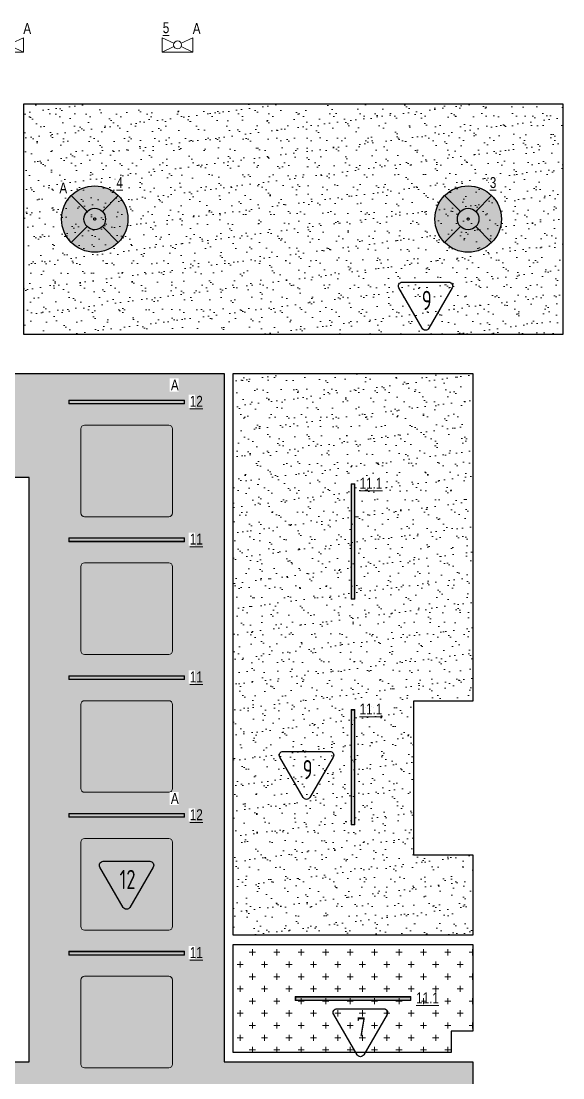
# Model space of a CAD drawing. Header units: millimetres. Extents: x -510890 to 418982, y -118257 to 141350.
# Drawn here: x -188020 to -180984, y 118193 to 131934 of the extents above; entities that cross this region are included whole.
import ezdxf

# ---------------------------------------------------------------- set-up
doc = ezdxf.new("R2010")
doc.units = ezdxf.units.MM
for name, color, linetype, lineweight in [('_ЭОМ_ОБЩ_Освещение_текст тип светильника', 172, 'Continuous', 50), ('_ЭОМ_светильник А', 1, 'Continuous', 35), ('_ЭОМ_светильник Р', 4, 'Continuous', 35), ('АР_Потолки_Штриховка', 252, 'Continuous', 0)]:
    doc.layers.add(name, color=color, linetype=linetype, lineweight=lineweight)
doc.layers.add('X-ref Light', color=250, linetype='Continuous')
doc.layers.add('X-ref Light Emergency', color=249, linetype='Continuous')
for name, color, linetype, lineweight, true_color in [('АР_Потолок_RAL 095 85 40', 7, 'Continuous', 5, 0xddc87a), ('АР_Потолок_RAL 100 70 20', 7, 'Continuous', 5, 0xb3ac85), ('АР_Потолок_Покраска', 7, 'Continuous', 5, 0x007399), ('АР_Потолок_Текстура дерево', 7, 'Continuous', 5, 0xe7bf8e)]:
    doc.layers.add(name, color=color, linetype=linetype, lineweight=lineweight, true_color=true_color)
doc.layers.get('X-ref Light').off()
doc.styles.add('ISOCPEUR', font='isocpeur.ttf', dxfattribs={"height": 799.9999999999999})
doc.styles.add('ГОСТ', font='cad.shx', dxfattribs={"width": 0.8})

# ---------------------------------------------------------------- blocks, each defined once
blk = doc.blocks.new('подвесной светильник люстра')
at = {"true_color": 0xf8f6b0, "transparency": 33554687}
h = blk.add_hatch(color=51, dxfattribs=at)
h.dxf.hatch_style = 1
edge = h.paths.add_edge_path()
edge.add_ellipse((0, 0), major_axis=(-431.6666666666836, 0), ratio=0.9999999999999278, start_angle=225.0000000000021, end_angle=314.9999999999979)
edge.add_line((-305.234427212194, 305.234427212194), (-98.99494936611666, 98.99494936611666))
edge.add_ellipse((0, 0), major_axis=(-140.0000000000049, 0), ratio=0.9999999999999304, start_angle=225.000000000002, end_angle=314.999999999998, ccw=False)
edge.add_line((98.99494936612066, 98.99494936611336), (305.2344272121939, 305.2344272121939))
edge = h.paths.add_edge_path()
edge.add_ellipse((0, 0), major_axis=(-140.0000000000049, 0), ratio=0.9999999999999304, start_angle=314.999999999998, end_angle=405.000000000002, ccw=False)
edge.add_line((-98.99494936611666, 98.99494936611666), (-305.234427212194, 305.234427212194))
edge.add_ellipse((0, 0), major_axis=(-431.6666666666836, 0), ratio=0.9999999999999278, start_angle=314.9999999999979, end_angle=405.0000000000014)
edge.add_line((-305.2344272121976, -305.2344272121903), (-98.99494936611669, -98.99494936611666))
edge = h.paths.add_edge_path()
edge.add_ellipse((0, 0), major_axis=(-140.0000000000049, 0), ratio=0.9999999999999304, start_angle=405.000000000002, end_angle=494.999999999998, ccw=False)
edge.add_line((-98.99494936611664, -98.99494936611677), (-305.2344272121976, -305.2344272121903))
edge.add_ellipse((0, 0), major_axis=(-431.6666666666836, 0), ratio=0.9999999999999278, start_angle=405.0000000000014, end_angle=494.9999999999979)
edge.add_line((305.234427212194, -305.234427212194), (98.99494936611669, -98.99494936611666))
edge = h.paths.add_edge_path()
edge.add_ellipse((0, 0), major_axis=(-431.6666666666836, 0), ratio=0.9999999999999278, start_angle=494.9999999999979, end_angle=585.0000000000022)
edge.add_line((305.234427212194, 305.2344272121939), (98.99494936612007, 98.99494936611276))
edge.add_ellipse((0, 0), major_axis=(-140.0000000000049, 0), ratio=0.9999999999999304, start_angle=494.999999999998, end_angle=585.000000000002, ccw=False)
edge.add_line((98.99494936611674, -98.99494936611666), (305.2344272121939, -305.234427212194))
edge = h.paths.add_edge_path()
edge.add_ellipse((0, 0), major_axis=(-140.0000000000049, 0), ratio=0.9999999999999304, start_angle=494.999999999998, end_angle=585.0000000000019)
edge.add_ellipse((0, 0), major_axis=(-140.0000000000049, 0), ratio=0.9999999999999304, start_angle=225.000000000002, end_angle=314.999999999998)
edge.add_ellipse((0, 0), major_axis=(-140.0000000000049, 0), ratio=0.9999999999999304, start_angle=314.999999999998, end_angle=405.000000000002)
edge.add_ellipse((0, 0), major_axis=(-140.0000000000049, 0), ratio=0.9999999999999304, start_angle=405.000000000002, end_angle=494.999999999998)
edge = h.paths.add_edge_path(flags=16)
edge.add_ellipse((0, 0), major_axis=(-14.00000000000909, 0), ratio=0.9999999999987021, start_angle=0, end_angle=360)
at = {"color": 0, "linetype": 'ByBlock', "lineweight": -2}
for points in [[(-305.2344272121991, 305.2344272121991), (-98.99494936611154, 98.99494936611154)], [(305.2344272121991, 305.2344272121991), (98.99494936611882, 98.99494936611154)], [(-98.99494936611154, -98.99494936611154), (-305.2344272121918, -305.2344272121845)], [(98.99494936611154, -98.99494936611154), (305.2344272121991, -305.2344272121991)]]:
    blk.add_lwpolyline(points, dxfattribs=at)
for major_axis, ratio, start_param, end_param in [((-431.6666666666836, 0), 0.9999999999999278, 3.926990816987278, 10.21017612416686), ((-140.0000000000049, 0), 0.9999999999999304, 3.926990816987276, 10.21017612416686), ((-140.0000000000049, 0), 0.9999999999999304, 3.926990816987276, 10.21017612416686), ((-14.00000000000909, 0), 0.9999999999987021, 3.926990816987891, 10.21017612416748)]:
    blk.add_ellipse((0, 0), major_axis=major_axis, ratio=ratio, start_param=start_param, end_param=end_param, dxfattribs=at)
blk = doc.blocks.new('RVE-PLS5070-1500-P')
at = {"color": 0, "linetype": 'ByBlock', "lineweight": -2, "ltscale": 40}
for points in [[(750, -25), (-750, -25), (-750, 25), (750, 25)], [(745, -20), (-745, -20), (-745, 20), (745, 20)]]:
    blk.add_lwpolyline(points, close=True, dxfattribs=at)
blk = doc.blocks.new('ЭКРАН 9ВТ')
at = {"color": 0, "linetype": 'ByBlock', "lineweight": -2}
for points in [[(398.8943443857133, 376.0789199508727), (398.8943443857133, 0), (-398.8943443857133, 0), (-398.8943443857133, 376.0789199508727)], [(-398.8943443857133, 376.0789199508727), (-94.85104044532636, 232.7523988136963)], [(94.85104044532636, 232.7523988136963), (398.8943443857133, 376.0789199508727)], [(-398.8943443857133, 0), (-94.85104044532636, 143.3265211371763)], [(94.85104044532636, 143.3265211371763), (398.8943443857133, 0)]]:
    blk.add_lwpolyline(points, dxfattribs=at)
blk.add_circle((0, 188.0394599754363), 104.8616553994507, dxfattribs=at)
blk = doc.blocks.new('A$C35e846bc')
at = {"layer": 'АР_Потолки_Штриховка', "color": 18, "lineweight": 18, "ltscale": 100, "true_color": 0x000000}
for points in [[(22604.65491676948, 68750.9986110744), (21104.65491676948, 68750.9986110744), (21104.65491676948, 68700.9986110744), (22604.65491676948, 68700.9986110744)], [(22599.65491676948, 68745.9986110744), (21109.65491676948, 68745.9986110744), (21109.65491676948, 68705.9986110744), (22599.65491676948, 68705.9986110744)], [(24819.71357243031, 66160.99860705296), (24819.71357243031, 67660.99860705296), (24769.71357243031, 67660.99860705296), (24769.71357243031, 66160.99860705296)], [(24814.71357243031, 66165.99860705296), (24814.71357243031, 67655.99860705296), (24774.71357243031, 67655.99860705296), (24774.71357243031, 66165.99860705296)], [(22604.65491676994, 66958.9986110744), (21104.65491676994, 66958.9986110744), (21104.65491676994, 66908.9986110744), (22604.65491676994, 66908.9986110744)], [(22599.65491676994, 66953.9986110744), (21109.65491676994, 66953.9986110744), (21109.65491676994, 66913.9986110744), (22599.65491676994, 66913.9986110744)], [(22604.65491677041, 65166.99861107441), (21104.65491677041, 65166.99861107441), (21104.65491677041, 65116.99861107441), (22604.65491677041, 65116.99861107441)], [(22599.65491677041, 65161.99861107441), (21109.65491677041, 65161.99861107441), (21109.65491677041, 65121.99861107441), (22599.65491677041, 65121.99861107441)], [(24819.71357243031, 64725.48121941555), (24819.71357243031, 63225.48121941555), (24769.71357243031, 63225.48121941555), (24769.71357243031, 64725.48121941555)], [(24814.71357243031, 64720.48121941555), (24814.71357243031, 63230.48121941555), (24774.71357243031, 63230.48121941555), (24774.71357243031, 64720.48121941555)], [(22604.65491677041, 63374.99861107441), (21104.65491677041, 63374.99861107441), (21104.65491677041, 63324.99861107441), (22604.65491677041, 63324.99861107441)], [(22599.65491677041, 63369.99861107441), (21109.65491677041, 63369.99861107441), (21109.65491677041, 63329.99861107441), (22599.65491677041, 63329.99861107441)], [(22604.65491677041, 61582.99861107441), (21104.65491677041, 61582.99861107441), (21104.65491677041, 61532.99861107441), (22604.65491677041, 61532.99861107441)], [(22599.65491677041, 61577.99861107441), (21109.65491677041, 61577.99861107441), (21109.65491677041, 61537.99861107441), (22599.65491677041, 61537.99861107441)], [(25544.6067228727, 60993.23991333763), (24044.6067228727, 60993.23991333763), (24044.6067228727, 60943.23991333763), (25544.6067228727, 60943.23991333763)], [(25539.6067228727, 60988.23991333763), (24049.6067228727, 60988.23991333763), (24049.6067228727, 60948.23991333763), (25539.6067228727, 60948.23991333763)]]:
    blk.add_lwpolyline(points, close=True, dxfattribs=at)
for points in [[(21308.65490842483, 68425.99860725971), (22400.65490842483, 68425.99860725971, -0.414213562373095), (22450.65490842483, 68375.99860725971), (22450.65490842483, 67283.99860725971, -0.414213562373095), (22400.65490842483, 67233.99860725971), (21308.65490842483, 67233.99860725971, -0.414213562373095), (21258.65490842483, 67283.99860725971), (21258.65490842483, 68375.99860725971, -0.414213562373095)], [(21308.65490842529, 66633.99860725971), (22400.65490842529, 66633.99860725971, -0.414213562373095), (22450.65490842529, 66583.99860725971), (22450.65490842529, 65491.99860725971, -0.414213562373095), (22400.65490842529, 65441.99860725971), (21308.65490842529, 65441.99860725971, -0.414213562373095), (21258.65490842529, 65491.99860725971), (21258.65490842529, 66583.99860725971, -0.414213562373095)], [(21308.65490842576, 64841.99860725971), (22400.65490842576, 64841.99860725971, -0.414213562373095), (22450.65490842576, 64791.99860725971), (22450.65490842576, 63699.99860725971, -0.414213562373095), (22400.65490842576, 63649.99860725971), (21308.65490842576, 63649.99860725971, -0.414213562373095), (21258.65490842576, 63699.99860725971), (21258.65490842576, 64791.99860725971, -0.414213562373095)], [(21308.65490842576, 63049.99860725971), (22400.65490842576, 63049.99860725971, -0.414213562373095), (22450.65490842576, 62999.99860725971), (22450.65490842576, 61907.99860725971, -0.414213562373095), (22400.65490842576, 61857.99860725971), (21308.65490842576, 61857.99860725971, -0.414213562373095), (21258.65490842576, 61907.99860725971), (21258.65490842576, 62999.99860725971, -0.414213562373095)], [(21308.65490842576, 61257.99860725971), (22400.65490842576, 61257.99860725971, -0.414213562373095), (22450.65490842576, 61207.99860725971), (22450.65490842576, 60115.99860725971, -0.414213562373095), (22400.65490842576, 60065.99860725971), (21308.65490842576, 60065.99860725971, -0.414213562373095), (21258.65490842576, 60115.99860725971), (21258.65490842576, 61207.99860725971, -0.414213562373095)]]:
    blk.add_lwpolyline(points, format="xyb", close=True, dxfattribs=at)
at = {"layer": '_ЭОМ_светильник А', "color": 18, "lineweight": 18, "ltscale": 100, "true_color": 0x000000, "xscale": -0.5, "yscale": 0.5, "zscale": 0.5}
for p in [(20315.24654897477, 73274.99860725983), (22515.80973243143, 73274.99860725991)]:
    blk.add_blockref('ЭКРАН 9ВТ', p, dxfattribs=at)
at = {"layer": '_ЭОМ_светильник А', "color": 18, "lineweight": 18, "ltscale": 100, "true_color": 0x000000}
blk.add_blockref('подвесной светильник люстра', (21439.91923586105, 71104.99860725971), dxfattribs=at)
at = {"layer": '_ЭОМ_светильник Р', "color": 18, "lineweight": 18, "ltscale": 100, "true_color": 0x000000}
blk.add_blockref('подвесной светильник люстра', (26289.91923586105, 71104.99860725965), dxfattribs=at)
at = {"layer": '_ЭОМ_светильник Р', "color": 18, "lineweight": 18, "ltscale": 100, "true_color": 0x000000, "rotation": 89.99999999999997}
for p in [(24794.71357243031, 66910.99860705296), (24794.71357243031, 63975.48121941555)]:
    blk.add_blockref('RVE-PLS5070-1500-P', p, dxfattribs=at)
at = {"layer": 'X-ref Light Emergency', "color": 18, "linetype": 'ByBlock', "lineweight": 18, "ltscale": 40, "true_color": 0x000000}
for p in [(21439.91923586105, 71104.99860725971), (26289.91923586105, 71104.99860725965)]:
    blk.add_blockref('подвесной светильник люстра', p, dxfattribs=at)
at = {"layer": '_ЭОМ_светильник А', "color": 18, "lineweight": 18, "ltscale": 100, "true_color": 0x000000, "insert": (22428.80812508462, 69017.98074427154), "char_height": 142.1875, "width": 86.04374658316377, "attachment_point": 1, "style": 'ГОСТ', "bg_fill": 3, "box_fill_scale": 1.1, "bg_fill_color": 256, "bg_fill_transparency": 0}
blk.add_mtext('А', dxfattribs=at)
at = {"layer": '_ЭОМ_ОБЩ_Освещение_текст тип светильника', "color": 18, "lineweight": 18, "ltscale": 40, "true_color": 0x000000, "char_height": 142.1875, "width": 55.871829552576, "attachment_point": 1, "style": 'ГОСТ', "bg_fill": 3, "box_fill_scale": 1.1, "bg_fill_color": 256, "bg_fill_transparency": 0}
for s, insert in [('{\\L5}', (22322.96610940399, 73664.37353713231, -2.499999999999976e-09)), ('{\\L4}', (21721.29100923467, 71650.49886499814)), ('{\\L3}', (26571.29100923467, 71650.49886499808)), ('{\\L12}', (22673.65684165672, 68805.48851105955)), ('{\\L11.1}', (24879.55002630444, 67740.0018267096)), ('{\\L11}', (22673.65684165718, 67013.48851105955)), ('{\\L11}', (22673.65684165765, 65221.48851105955)), ('{\\L11.1}', (24879.55002630444, 64804.4844390722)), ('{\\L12}', (22673.65684165765, 63429.48851105955)), ('{\\L11}', (22673.65684165765, 61637.48851105955)), ('{\\L11.1}', (25613.60864775989, 61047.72981332277))]:
    blk.add_mtext(s, dxfattribs=dict(at, insert=insert))
at = {"layer": '_ЭОМ_светильник А', "color": 18, "lineweight": 18, "ltscale": 100, "true_color": 0x000000, "char_height": 142.1875, "width": 86.04374658316377, "attachment_point": 1, "style": 'ГОСТ', "bg_fill": 3, "box_fill_scale": 1.1, "bg_fill_color": 256, "bg_fill_transparency": 0}
for insert in [(20512.18697493675, 73653.9815027655, 2.377361916803339e-09), (22712.75015839341, 73653.98150276559, 2.377361916803339e-09), (20980.13169974822, 71579.84017398936), (22428.80812508555, 63641.98074427154)]:
    blk.add_mtext('А', dxfattribs=dict(at, insert=insert))
at = {"layer": '_ЭОМ_светильник А', "color": 18, "lineweight": 18, "ltscale": 100, "true_color": 0x000000, "rotation": 180}
for p in [(21854.65491676948, 68725.9986110744), (21854.65491677041, 63349.99861107441)]:
    blk.add_blockref('RVE-PLS5070-1500-P', p, dxfattribs=at)
at = {"layer": '_ЭОМ_светильник Р', "color": 18, "lineweight": 18, "ltscale": 100, "true_color": 0x000000, "rotation": 180}
for p in [(21854.65491676994, 66933.9986110744), (21854.65491677041, 65141.99861107441), (21854.65491677041, 61557.99861107441), (24794.60672287265, 60968.23991333763)]:
    blk.add_blockref('RVE-PLS5070-1500-P', p, dxfattribs=at)

msp = doc.modelspace()

# ---------------------------------------------------------------- hatches: boundary and pattern name
at = {"layer": 'АР_Потолки_Штриховка', "ltscale": 100, "true_color": 0xf8f6b0}
h = msp.add_hatch(color=51, dxfattribs=at)
h.dxf.hatch_style = 1
h.paths.add_polyline_path([(-185904.1794308533, 127001.6824621672), (-187394.1794308533, 127001.6824621672), (-187394.1794308533, 126961.6824621672), (-185904.1794308533, 126961.6824621672)])
h = msp.add_hatch(color=51, dxfattribs=at)
h.dxf.hatch_style = 1
h.paths.add_polyline_path([(-183689.1207751926, 124421.6824581457), (-183689.1207751926, 125911.6824581457), (-183729.1207751926, 125911.6824581457), (-183729.1207751926, 124421.6824581457)])
h = msp.add_hatch(color=51, dxfattribs=at)
h.dxf.hatch_style = 1
h.paths.add_polyline_path([(-185904.1794308528, 125209.6824621672), (-187394.1794308528, 125209.6824621672), (-187394.1794308528, 125169.6824621672), (-185904.1794308528, 125169.6824621672)])
h = msp.add_hatch(color=51, dxfattribs=at)
h.dxf.hatch_style = 1
h.paths.add_polyline_path([(-185904.1794308524, 123417.6824621672), (-187394.1794308524, 123417.6824621672), (-187394.1794308524, 123377.6824621672), (-185904.1794308524, 123377.6824621672)])
h = msp.add_hatch(color=51, dxfattribs=at)
h.dxf.hatch_style = 1
h.paths.add_polyline_path([(-183689.1207751926, 122976.1650705084), (-183689.1207751926, 121486.1650705084), (-183729.1207751926, 121486.1650705084), (-183729.1207751926, 122976.1650705084)])
h = msp.add_hatch(color=51, dxfattribs=at)
h.dxf.hatch_style = 1
h.paths.add_polyline_path([(-185904.1794308524, 121625.6824621672), (-187394.1794308524, 121625.6824621672), (-187394.1794308524, 121585.6824621672), (-185904.1794308524, 121585.6824621672)])
h = msp.add_hatch(color=51, dxfattribs=at)
h.dxf.hatch_style = 1
h.paths.add_polyline_path([(-185904.1794308524, 119833.6824621672), (-187394.1794308524, 119833.6824621672), (-187394.1794308524, 119793.6824621672), (-185904.1794308524, 119793.6824621672)])
h = msp.add_hatch(color=51, dxfattribs=at)
h.dxf.hatch_style = 1
h.paths.add_polyline_path([(-182964.2276247501, 119243.9237644305), (-184454.2276247501, 119243.9237644305), (-184454.2276247501, 119203.9237644305), (-182964.2276247501, 119203.9237644305)])
at = {"layer": 'АР_Потолок_RAL 095 85 40', "transparency": 33554687}
h = msp.add_hatch(color=256, dxfattribs=at)
h.dxf.hatch_style = 1
h.paths.add_polyline_path([(-186103.1794391975, 123697.6824583525, 0.4142135623730951), (-186053.1794391975, 123747.6824583525), (-186053.1794391975, 124839.6824583525, 0.4142135623730951), (-186103.1794391975, 124889.6824583525), (-187195.1794391975, 124889.6824583525, 0.4142135623730951), (-187245.1794391975, 124839.6824583525), (-187245.1794391975, 123747.6824583525, 0.4142135623730951), (-187195.1794391975, 123697.6824583525)])
h = msp.add_hatch(color=256, dxfattribs=at)
h.dxf.hatch_style = 1
h.paths.add_polyline_path([(-186103.179439197, 118321.6824583525, 0.4142135623730951), (-186053.179439197, 118371.6824583525), (-186053.179439197, 119463.6824583525, 0.4142135623730951), (-186103.179439197, 119513.6824583525), (-187195.179439197, 119513.6824583525, 0.4142135623730951), (-187245.179439197, 119463.6824583525), (-187245.179439197, 118371.6824583525, 0.4142135623730951), (-187195.179439197, 118321.6824583525)])
at = {"layer": 'АР_Потолок_RAL 100 70 20', "transparency": 33554687}
h = msp.add_hatch(color=256, dxfattribs=at)
h.dxf.hatch_style = 1
h.paths.add_polyline_path([(-186103.179439197, 121905.6824583525, 0.4142135623730951), (-186053.179439197, 121955.6824583525), (-186053.179439197, 123047.6824583525, 0.4142135623730951), (-186103.179439197, 123097.6824583525), (-187195.179439197, 123097.6824583525, 0.4142135623730951), (-187245.179439197, 123047.6824583525), (-187245.179439197, 121955.6824583525, 0.4142135623730951), (-187195.179439197, 121905.6824583525)])
at = {"layer": 'АР_Потолок_Покраска'}
h = msp.add_hatch(dxfattribs=at)
h.set_pattern_fill('AR-SAND', color=256, scale=5)
h.set_pattern_definition([(37.50000000000001, (-389510.6916116845, 95989.56216568891), (-8.000156479920228, 244.7066186646712), [0, -193.04, 0, -215.9, 0, -206.375]), (7.499999999999999, (-389510.6916116845, 95989.56216568891), (224.7616415690013, 358.4125502841771), [0, -104.14, 0, -173.99, 0, -66.67500000000001]), (327.5, (-389666.9016116845, 95989.56216568891), (395.496185120729, 0.718592339272881), [0, -63.5, 0, -228.6, 0, -298.45]), (317.5, (-389666.9016116845, 95989.56216568891), (381.7782262361486, 111.4646616286082), [0, -31.75, 0, -149.86, 0, -171.45])])
h.paths.add_polyline_path([(-180983.9151109826, 130860.6824583525), (-180983.9151109827, 127860.6824583525), (-187983.9151109827, 127860.6824583525), (-187983.9151109827, 130860.6824583526)])
h = msp.add_hatch(dxfattribs=at)
h.set_pattern_fill('CROSS', color=256, scale=25)
h.set_pattern_definition([(0, (238596.7765007019, 31501.12280482426), (158.75, 158.75), [79.375, -238.125]), (90, (238636.4640007019, 31461.43530482426), (-158.75, 158.75), [79.375, -238.125])])
h.paths.add_polyline_path([(-194033.915110983, 112400.6824583525), (-194433.915110983, 112400.6824583525), (-194433.9151109829, 112800.6824583525), (-194033.915110983, 112800.6824583525)])
edge = h.paths.add_edge_path()
edge.add_line((-200033.9151109831, 112800.6824583525), (-201173.7858857812, 112800.6768888425))
edge.add_line((-201173.7858857812, 112800.6768888425), (-201173.5999667562, 118400.6543505781))
edge.add_line((-201173.5999667562, 118400.6543505781), (-187913.9151109828, 118400.6824583524))
edge.add_line((-187913.9151109828, 118400.6824583524), (-187913.9151109829, 126000.9507611718))
edge.add_line((-187913.9151109829, 126000.9507611718), (-194313.9143507848, 126000.9484998179))
edge.add_line((-194313.9143507848, 126000.9484998179), (-194313.9258493003, 127350.6824583525))
edge.add_line((-194313.9258493003, 127350.6824583525), (-185384.4437674261, 127350.6824583525))
edge.add_line((-185384.4437674261, 127350.6824583525), (-185384.443767426, 118400.6824583525))
edge.add_line((-185384.443767426, 118400.6824583525), (-182153.9151109826, 118400.6824583525))
edge.add_line((-182153.9151109826, 118400.6824583525), (-182153.9151109826, 115850.6824583525))
edge.add_line((-182153.9151109826, 115850.6824583525), (-187998.9151109827, 115850.682458348))
edge.add_line((-187998.9151109827, 115850.682458348), (-187998.9151109784, 114910.6824583935))
edge.add_arc((-197124.0221651773, 115502.578915466), 9144.283469276654, 272.8206375194019, 356.2887310661569, ccw=False)
edge.add_line((-196674.0362802212, 106369.373953908), (-200033.9151109831, 106369.3739539165))
edge.add_line((-200033.9151109831, 106369.3739539165), (-200032.3499943294, 110700.9361331541))
edge.add_line((-200032.3499943294, 110700.9361331541), (-201173.3868589134, 110702.5364942346))
edge.add_line((-201173.3868589134, 110702.5364942346), (-201173.3880093214, 112400.6511419766))
edge.add_line((-201173.3880093214, 112400.6511419766), (-200033.1325526563, 112400.6824583525))
edge.add_line((-200033.1325526563, 112400.6824583525), (-200033.9151109831, 112800.6824583525))
h = msp.add_hatch(dxfattribs=at)
h.set_pattern_fill('AR-SAND', color=256, scale=5)
h.set_pattern_definition([(37.50000000000001, (-442596.5686140516, 119349.5621655138), (-8.000156479920228, 244.7066186646712), [0, -193.04, 0, -215.9, 0, -206.375]), (7.499999999999999, (-442596.5686140516, 119349.5621655138), (224.7616415690013, 358.4125502841771), [0, -104.14, 0, -173.99, 0, -66.67500000000001]), (327.5, (-442752.7786140515, 119349.5621655138), (395.496185120729, 0.718592339272881), [0, -63.5, 0, -228.6, 0, -298.45]), (317.5, (-442752.7786140515, 119349.5621655138), (381.7782262361486, 111.4646616286082), [0, -31.75, 0, -149.86, 0, -171.45])])
h.paths.add_polyline_path([(-185264.4437674261, 127350.6824581774), (-182153.7568417051, 127350.6824581141), (-182153.8069097258, 123092.7644721906), (-182924.2154279688, 123092.7644721906), (-182924.1653599481, 121094.6499491803), (-182154.1337428714, 121094.6499491803), (-182153.9653599481, 120047.1650705084), (-185264.4437674259, 120047.1650705084)])
h = msp.add_hatch(dxfattribs=at)
h.set_pattern_fill('CROSS', color=256, scale=25)
h.set_pattern_definition([(0, (-443342.9311334055, 105696.7094686904), (158.75, 158.75), [79.375, -238.125]), (90, (-443303.2436334055, 105657.0219686904), (-158.75, 158.75), [79.375, -238.125])])
h.paths.add_polyline_path([(-185264.4437674259, 119925.2773309115), (-182154.0114820745, 119927.1650705084), (-182153.9151109826, 118800.6824583525), (-182433.9151109826, 118800.6824583525), (-182433.9151109826, 118520.6824583525), (-185264.4437674259, 118520.6824583525)])
at = {"layer": 'АР_Потолок_Текстура дерево', "transparency": 33554687}
h = msp.add_hatch(color=256, dxfattribs=at)
h.dxf.hatch_style = 1
h.paths.add_polyline_path([(-186103.179439198, 125489.6824583525, 0.4142135623730951), (-186053.179439198, 125539.6824583525), (-186053.179439198, 126631.6824583525, 0.4142135623730951), (-186103.179439198, 126681.6824583525), (-187195.179439198, 126681.6824583525, 0.4142135623730951), (-187245.179439198, 126631.6824583525), (-187245.179439198, 125539.6824583525, 0.4142135623730951), (-187195.179439198, 125489.6824583525)])
h = msp.add_hatch(color=256, dxfattribs=at)
h.dxf.hatch_style = 1
h.paths.add_polyline_path([(-187195.179439197, 121305.6824583525, 0.4142135623730951), (-187245.179439197, 121255.6824583525), (-187245.179439197, 120163.6824583525, 0.4142135623730951), (-187195.179439197, 120113.6824583525), (-186103.179439197, 120113.6824583525, 0.4142135623730951), (-186053.179439197, 120163.6824583525), (-186053.179439197, 121255.6824583525, 0.4142135623730951), (-186103.179439197, 121305.6824583525)])

# ---------------------------------------------------------------- linework, layer by layer
for points in [[(-180983.9151109826, 130860.6824583525), (-180983.9151109827, 127860.6824583525), (-187983.9151109827, 127860.6824583525), (-187983.9151109827, 130860.6824583526)], [(-185264.4437674261, 127350.6824581774), (-182153.7568417051, 127350.6824581141), (-182153.8069087827, 123092.7644721906), (-182924.2154270258, 123092.7644721906), (-182924.1653599482, 121094.6499491803), (-182154.1337428714, 121094.6499491803), (-182153.9653599481, 120047.1650705084), (-185264.4437674259, 120047.1650705084)], [(-185264.4437674259, 119925.2773309115), (-182154.0114820745, 119927.1650705084), (-182153.9151109826, 118800.6824583525), (-182433.9151109826, 118800.6824583525), (-182433.9151109826, 118520.6824583525), (-185264.4437674259, 118520.6824583525)]]:
    msp.add_lwpolyline(points, close=True)
for points in [[(-183069.5338032037, 128539.8655883975), (-182463.3158624743, 128539.8655883972, -0.5773494962845065), (-182420.0146133574, 128464.8658257016), (-182723.123497874, 127939.8658374934, -0.5773541042744643), (-182809.7263258855, 127939.8658374934), (-183112.8349878492, 128464.8654402301, -0.5773491286020777), (-183069.5338032037, 128539.8655883975, -1.710881644036777e-06)], [(-184616.8915617714, 122438.1901457793), (-184010.673621042, 122438.190145779, -0.5773494962845065), (-183967.3723719252, 122363.1903830834), (-184270.4812564417, 121838.1903948752, -0.5773541042744643), (-184357.0840844532, 121838.1903948752), (-184660.1927464169, 122363.1899976119, -0.5773491286020777), (-184616.8915617714, 122438.1901457793, -1.710881644036777e-06)], [(-186953.4054609637, 121009.6369899029), (-186347.1875206332, 121009.6369899029, -0.5773494962845065), (-186303.8862711291, 120934.6372272486), (-186606.9951559405, 120409.6372390503, -0.5773541042744643), (-186693.5979839663, 120409.6372390503), (-186996.7066456179, 120934.6368417257, -0.5773491286020777), (-186953.4054609637, 121009.6369899029, -1.710881644036777e-06)], [(-183916.7817948057, 119092.0937709635), (-183310.5638540763, 119092.0937709633, -0.5773494962845065), (-183267.2626049594, 119017.0940082676), (-183570.3714894759, 118492.0940200594, -0.5773541042744643), (-183656.9743174874, 118492.0940200594), (-183960.0829794512, 119017.0936227961, -0.5773491286020777), (-183916.7817948057, 119092.0937709635, -1.710881644036777e-06)]]:
    msp.add_lwpolyline(points, format="xyb")
msp.add_lwpolyline([(-200033.9151109831, 112800.6824583525), (-201173.7858857812, 112800.6768888425), (-201173.5999667562, 118400.6543505781), (-187913.9151109828, 118400.6824583524), (-187913.9151109829, 126000.9507611718), (-194313.9143507848, 126000.9484998179), (-194313.9258493003, 127350.6824583525), (-185384.4437674261, 127350.6824583525), (-185384.443767426, 118400.6824583525), (-182153.9151109826, 118400.6824583525), (-182153.9151109826, 115850.6824583525), (-187998.9151109827, 115850.682458348), (-187998.9151109784, 114910.6824583935, -0.3812035354375339), (-196674.0362802212, 106369.373953908), (-200033.9151109831, 106369.3739539165), (-200032.3499943294, 110700.9361331541), (-201173.3868589134, 110702.5364942346), (-201173.3880093214, 112400.6511419766), (-200033.1325526563, 112400.6824583525)], format="xyb", close=True)
at = {"layer": 'АР_Потолки_Штриховка', "color": 18, "ltscale": 100, "true_color": 0x000000}
for points in [[(-185899.1794308533, 127006.6824621672), (-187399.1794308533, 127006.6824621672), (-187399.1794308533, 126956.6824621672), (-185899.1794308533, 126956.6824621672)], [(-185904.1794308533, 127001.6824621672), (-187394.1794308533, 127001.6824621672), (-187394.1794308533, 126961.6824621672), (-185904.1794308533, 126961.6824621672)], [(-183684.1207751926, 124416.6824581457), (-183684.1207751926, 125916.6824581457), (-183734.1207751926, 125916.6824581457), (-183734.1207751926, 124416.6824581457)], [(-183689.1207751926, 124421.6824581457), (-183689.1207751926, 125911.6824581457), (-183729.1207751926, 125911.6824581457), (-183729.1207751926, 124421.6824581457)], [(-185899.1794308528, 125214.6824621672), (-187399.1794308528, 125214.6824621672), (-187399.1794308528, 125164.6824621672), (-185899.1794308528, 125164.6824621672)], [(-185904.1794308528, 125209.6824621672), (-187394.1794308528, 125209.6824621672), (-187394.1794308528, 125169.6824621672), (-185904.1794308528, 125169.6824621672)], [(-185899.1794308524, 123422.6824621672), (-187399.1794308524, 123422.6824621672), (-187399.1794308524, 123372.6824621672), (-185899.1794308524, 123372.6824621672)], [(-185904.1794308524, 123417.6824621672), (-187394.1794308524, 123417.6824621672), (-187394.1794308524, 123377.6824621672), (-185904.1794308524, 123377.6824621672)], [(-183684.1207751926, 122981.1650705084), (-183684.1207751926, 121481.1650705084), (-183734.1207751926, 121481.1650705084), (-183734.1207751926, 122981.1650705084)], [(-183689.1207751926, 122976.1650705084), (-183689.1207751926, 121486.1650705084), (-183729.1207751926, 121486.1650705084), (-183729.1207751926, 122976.1650705084)], [(-185899.1794308524, 121630.6824621672), (-187399.1794308524, 121630.6824621672), (-187399.1794308524, 121580.6824621672), (-185899.1794308524, 121580.6824621672)], [(-185904.1794308524, 121625.6824621672), (-187394.1794308524, 121625.6824621672), (-187394.1794308524, 121585.6824621672), (-185904.1794308524, 121585.6824621672)], [(-185899.1794308524, 119838.6824621672), (-187399.1794308524, 119838.6824621672), (-187399.1794308524, 119788.6824621672), (-185899.1794308524, 119788.6824621672)], [(-185904.1794308524, 119833.6824621672), (-187394.1794308524, 119833.6824621672), (-187394.1794308524, 119793.6824621672), (-185904.1794308524, 119793.6824621672)], [(-182959.2276247501, 119248.9237644305), (-184459.2276247501, 119248.9237644305), (-184459.2276247501, 119198.9237644305), (-182959.2276247501, 119198.9237644305)], [(-182964.2276247501, 119243.9237644305), (-184454.2276247501, 119243.9237644305), (-184454.2276247501, 119203.9237644305), (-182964.2276247501, 119203.9237644305)]]:
    msp.add_lwpolyline(points, close=True, dxfattribs=at)
for points in [[(-187195.179439198, 126681.6824583525), (-186103.179439198, 126681.6824583525, -0.414213562373095), (-186053.179439198, 126631.6824583525), (-186053.179439198, 125539.6824583525, -0.414213562373095), (-186103.179439198, 125489.6824583525), (-187195.179439198, 125489.6824583525, -0.414213562373095), (-187245.179439198, 125539.6824583525), (-187245.179439198, 126631.6824583525, -0.414213562373095)], [(-187195.1794391975, 124889.6824583525), (-186103.1794391975, 124889.6824583525, -0.414213562373095), (-186053.1794391975, 124839.6824583525), (-186053.1794391975, 123747.6824583525, -0.414213562373095), (-186103.1794391975, 123697.6824583525), (-187195.1794391975, 123697.6824583525, -0.414213562373095), (-187245.1794391975, 123747.6824583525), (-187245.1794391975, 124839.6824583525, -0.414213562373095)], [(-187195.179439197, 123097.6824583525), (-186103.179439197, 123097.6824583525, -0.414213562373095), (-186053.179439197, 123047.6824583525), (-186053.179439197, 121955.6824583525, -0.414213562373095), (-186103.179439197, 121905.6824583525), (-187195.179439197, 121905.6824583525, -0.414213562373095), (-187245.179439197, 121955.6824583525), (-187245.179439197, 123047.6824583525, -0.414213562373095)], [(-187195.179439197, 121305.6824583525), (-186103.179439197, 121305.6824583525, -0.414213562373095), (-186053.179439197, 121255.6824583525), (-186053.179439197, 120163.6824583525, -0.414213562373095), (-186103.179439197, 120113.6824583525), (-187195.179439197, 120113.6824583525, -0.414213562373095), (-187245.179439197, 120163.6824583525), (-187245.179439197, 121255.6824583525, -0.414213562373095)], [(-187195.179439197, 119513.6824583525), (-186103.179439197, 119513.6824583525, -0.414213562373095), (-186053.179439197, 119463.6824583525), (-186053.179439197, 118371.6824583525, -0.414213562373095), (-186103.179439197, 118321.6824583525), (-187195.179439197, 118321.6824583525, -0.414213562373095), (-187245.179439197, 118371.6824583525), (-187245.179439197, 119463.6824583525, -0.414213562373095)]]:
    msp.add_lwpolyline(points, format="xyb", close=True, dxfattribs=at)

# ---------------------------------------------------------------- block references
at = {"layer": 'X-ref Light Emergency', "linetype": 'ByBlock', "ltscale": 40}
for p in [(-187063.9151117618, 129360.6824583525), (-182213.9151117618, 129360.6824583525)]:
    msp.add_blockref('подвесной светильник люстра', p, dxfattribs=at)

# ---------------------------------------------------------------- texts
at = {"char_height": 250, "width": 294.3337657886732, "attachment_point": 1, "style": 'ISOCPEUR'}
for s, insert in [('{\\W0.7;9}', (-182815.841565076, 128427.7835528783)), ('{\\W0.7;9}', (-184363.1993236438, 122326.1081102601)), ('{\\W0.7;12}', (-186741.3390499453, 120897.5549543614)), ('{\\W0.7;7}', (-183663.089556678, 118980.0117354444))]:
    msp.add_mtext(s, dxfattribs=dict(at, insert=insert))

# ---------------------------------------------------------------- next in the draw order: block references
at = {"layer": 'X-ref Light', "color": 18, "lineweight": 30, "true_color": 0x000000}
msp.add_blockref('A$C35e846bc', (-208503.8343476228, 58255.68385109279), dxfattribs=at)

doc.saveas('drawing.dxf')
